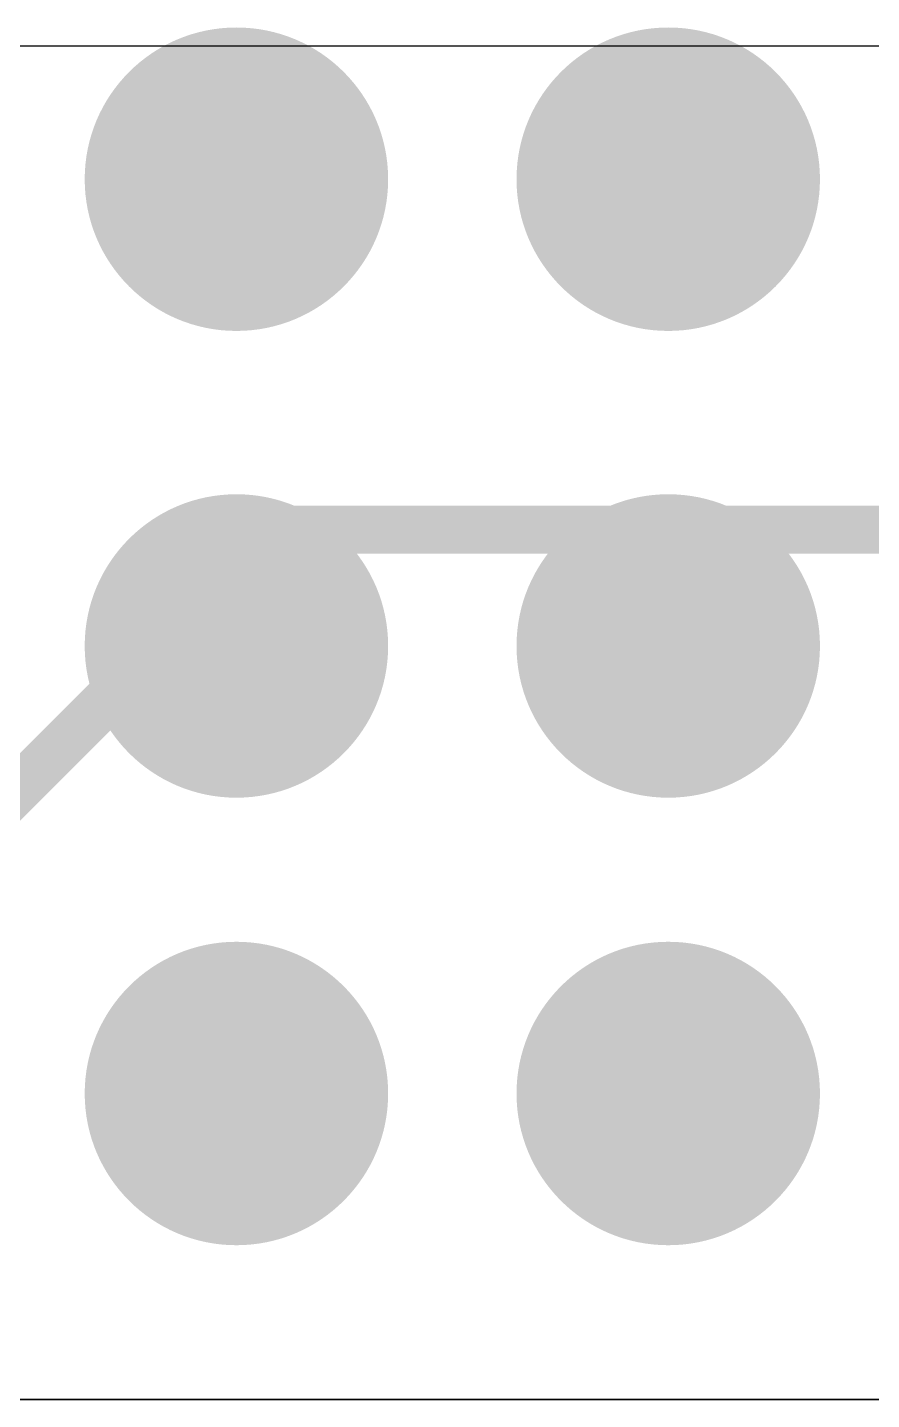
# Model space of a CAD drawing. Header units: inches. Extents: x -4 to 5258, y -4 to 5281.
# Drawn here: x 138.317 to 140.551, y 92.664 to 96.296 of the extents above; entities that cross this region are included whole.
import ezdxf

# ---------------------------------------------------------------- set-up
doc = ezdxf.new("R2010")
doc.units = ezdxf.units.IN
for name, color, linetype in [('Bottom Layer', 5, 'Continuous'), ('Bottom Solder', 6, 'Continuous'), ('Drill Drawing', 1, 'Continuous'), ('Layer 1', 16, 'Continuous'), ('Layer 2', 76, 'Continuous'), ('Top Layer', 1, 'Continuous'), ('Top Overlay', 2, 'Continuous'), ('Top Solder', 216, 'Continuous'), ('Via Holes', 16, 'Continuous')]:
    doc.layers.add(name, color=color, linetype=linetype)

# ---------------------------------------------------------------- blocks, each defined once
blk = doc.blocks.new('RVT1H470M0607_308')
at = {"layer": 'Top Overlay'}
for points in [[(-3.3334, 1.8288, 0.127, 0.127, 0), (-1.8348, 3.3274, 0.127, 0.127, 0)], [(-1.8348, 3.3274, 0.127, 0.127, 0), (3.3214, 3.3274, 0.127, 0.127, 0)]]:
    blk.add_lwpolyline(points, format="xyseb", dxfattribs=at)
blk.add_lwpolyline([(-1.8665, 3.3274, 0.0635, 0.0635, 1), (-1.803, 3.3274, 0.0635, 0.0635, 1)], format="xyseb", close=True, dxfattribs=at)
blk.add_lwpolyline([(-1.8665, 3.3274, 0.0635, 0.0635, 1), (-1.803, 3.3274, 0.0635, 0.0635, 1)], format="xyseb", close=True, dxfattribs=at)

msp = doc.modelspace()

# ---------------------------------------------------------------- hatches: boundary and pattern name
at = {"layer": 'Bottom Layer'}
h = msp.add_hatch(color=5, dxfattribs=at)
edge = h.paths.add_edge_path()
edge.add_arc((138.8702, 95.8938), 0.3, 0, 360)
h = msp.add_hatch(color=5, dxfattribs=at)
edge = h.paths.add_edge_path()
edge.add_arc((140.0132, 95.8938), 0.3, 0, 360)
h = msp.add_hatch(color=5, dxfattribs=at)
edge = h.paths.add_edge_path()
edge.add_arc((138.8702, 94.6583), 0.3, 0, 360)
h = msp.add_hatch(color=5, dxfattribs=at)
edge = h.paths.add_edge_path()
edge.add_arc((140.0132, 94.6583), 0.3, 0, 360)
h = msp.add_hatch(color=5, dxfattribs=at)
edge = h.paths.add_edge_path()
edge.add_arc((138.8702, 93.4737), 0.3, 0, 360)
h = msp.add_hatch(color=5, dxfattribs=at)
edge = h.paths.add_edge_path()
edge.add_arc((140.0132, 93.4737), 0.3, 0, 360)
at = {"layer": 'Bottom Solder'}
h = msp.add_hatch(color=6, dxfattribs=at)
edge = h.paths.add_edge_path()
edge.add_arc((138.8702, 95.8938), 0.4016, 0, 360)
h = msp.add_hatch(color=6, dxfattribs=at)
edge = h.paths.add_edge_path()
edge.add_arc((140.0132, 95.8938), 0.4016, 0, 360)
h = msp.add_hatch(color=6, dxfattribs=at)
edge = h.paths.add_edge_path()
edge.add_arc((138.8702, 94.6583), 0.4016, 0, 360)
h = msp.add_hatch(color=6, dxfattribs=at)
edge = h.paths.add_edge_path()
edge.add_arc((140.0132, 94.6583), 0.4016, 0, 360)
h = msp.add_hatch(color=6, dxfattribs=at)
edge = h.paths.add_edge_path()
edge.add_arc((138.8702, 93.4737), 0.4016, 0, 360)
h = msp.add_hatch(color=6, dxfattribs=at)
edge = h.paths.add_edge_path()
edge.add_arc((140.0132, 93.4737), 0.4016, 0, 360)
at = {"layer": 'Layer 1'}
h = msp.add_hatch(color=16, dxfattribs=at)
edge = h.paths.add_edge_path()
edge.add_arc((138.8702, 95.8938), 0.3, 0, 360)
h = msp.add_hatch(color=16, dxfattribs=at)
edge = h.paths.add_edge_path()
edge.add_arc((140.0132, 95.8938), 0.3, 0, 360)
h = msp.add_hatch(color=16, dxfattribs=at)
edge = h.paths.add_edge_path()
edge.add_arc((138.8702, 94.6583), 0.3, 0, 360)
h = msp.add_hatch(color=16, dxfattribs=at)
edge = h.paths.add_edge_path()
edge.add_arc((140.0132, 94.6583), 0.3, 0, 360)
h = msp.add_hatch(color=16, dxfattribs=at)
edge = h.paths.add_edge_path()
edge.add_arc((138.8702, 93.4737), 0.3, 0, 360)
h = msp.add_hatch(color=16, dxfattribs=at)
edge = h.paths.add_edge_path()
edge.add_arc((140.0132, 93.4737), 0.3, 0, 360)
at = {"layer": 'Layer 2'}
h = msp.add_hatch(color=76, dxfattribs=at)
edge = h.paths.add_edge_path()
edge.add_arc((138.8702, 95.8938), 0.3, 0, 360)
h = msp.add_hatch(color=76, dxfattribs=at)
edge = h.paths.add_edge_path()
edge.add_arc((140.0132, 95.8938), 0.3, 0, 360)
h = msp.add_hatch(color=76, dxfattribs=at)
edge = h.paths.add_edge_path()
edge.add_arc((138.8702, 94.6583), 0.3, 0, 360)
h = msp.add_hatch(color=76, dxfattribs=at)
edge = h.paths.add_edge_path()
edge.add_arc((140.0132, 94.6583), 0.3, 0, 360)
h = msp.add_hatch(color=76, dxfattribs=at)
edge = h.paths.add_edge_path()
edge.add_arc((138.8702, 93.4737), 0.3, 0, 360)
h = msp.add_hatch(color=76, dxfattribs=at)
edge = h.paths.add_edge_path()
edge.add_arc((140.0132, 93.4737), 0.3, 0, 360)
at = {"layer": 'Top Layer'}
h = msp.add_hatch(color=1, dxfattribs=at)
edge = h.paths.add_edge_path()
edge.add_arc((138.8702, 95.8938), 0.3, 0, 360)
h = msp.add_hatch(color=1, dxfattribs=at)
edge = h.paths.add_edge_path()
edge.add_arc((140.0132, 95.8938), 0.3, 0, 360)
h = msp.add_hatch(color=1, dxfattribs=at)
edge = h.paths.add_edge_path()
edge.add_arc((138.8702, 94.6583), 0.3, 0, 360)
h = msp.add_hatch(color=1, dxfattribs=at)
edge = h.paths.add_edge_path()
edge.add_arc((140.0132, 94.6583), 0.3, 0, 360)
h = msp.add_hatch(color=1, dxfattribs=at)
edge = h.paths.add_edge_path()
edge.add_arc((138.8702, 93.4737), 0.3, 0, 360)
h = msp.add_hatch(color=1, dxfattribs=at)
edge = h.paths.add_edge_path()
edge.add_arc((140.0132, 93.4737), 0.3, 0, 360)
at = {"layer": 'Top Solder'}
h = msp.add_hatch(color=216, dxfattribs=at)
edge = h.paths.add_edge_path()
edge.add_arc((138.8702, 95.8938), 0.4016, 0, 360)
h = msp.add_hatch(color=216, dxfattribs=at)
edge = h.paths.add_edge_path()
edge.add_arc((140.0132, 95.8938), 0.4016, 0, 360)
h = msp.add_hatch(color=216, dxfattribs=at)
edge = h.paths.add_edge_path()
edge.add_arc((138.8702, 94.6583), 0.4016, 0, 360)
h = msp.add_hatch(color=216, dxfattribs=at)
edge = h.paths.add_edge_path()
edge.add_arc((140.0132, 94.6583), 0.4016, 0, 360)
h = msp.add_hatch(color=216, dxfattribs=at)
edge = h.paths.add_edge_path()
edge.add_arc((138.8702, 93.4737), 0.4016, 0, 360)
h = msp.add_hatch(color=216, dxfattribs=at)
edge = h.paths.add_edge_path()
edge.add_arc((140.0132, 93.4737), 0.4016, 0, 360)
at = {"layer": 'Via Holes'}
h = msp.add_hatch(color=7, dxfattribs=at)
edge = h.paths.add_edge_path()
edge.add_arc((138.8702, 95.8938), 0.15, 0, 360)
h = msp.add_hatch(color=7, dxfattribs=at)
edge = h.paths.add_edge_path()
edge.add_arc((140.0132, 95.8938), 0.15, 0, 360)
h = msp.add_hatch(color=7, dxfattribs=at)
edge = h.paths.add_edge_path()
edge.add_arc((138.8702, 94.6583), 0.15, 0, 360)
h = msp.add_hatch(color=7, dxfattribs=at)
edge = h.paths.add_edge_path()
edge.add_arc((140.0132, 94.6583), 0.15, 0, 360)
h = msp.add_hatch(color=7, dxfattribs=at)
edge = h.paths.add_edge_path()
edge.add_arc((138.8702, 93.4737), 0.15, 0, 360)
h = msp.add_hatch(color=7, dxfattribs=at)
edge = h.paths.add_edge_path()
edge.add_arc((140.0132, 93.4737), 0.15, 0, 360)

# ---------------------------------------------------------------- linework, layer by layer
at = {"layer": 'Drill Drawing'}
for points in [[(138.7432, 96.0208, 0.0508, 0.0508, 0), (138.7432, 96.1478, 0.0508, 0.0508, 0)], [(138.7432, 96.1478, 0.0508, 0.0508, 0), (138.9972, 96.1478, 0.0508, 0.0508, 0)], [(138.9972, 96.0208, 0.0508, 0.0508, 0), (138.9972, 96.1478, 0.0508, 0.0508, 0)], [(139.8862, 96.0208, 0.0508, 0.0508, 0), (139.8862, 96.1478, 0.0508, 0.0508, 0)], [(139.8862, 96.1478, 0.0508, 0.0508, 0), (140.1402, 96.1478, 0.0508, 0.0508, 0)], [(140.1402, 96.0208, 0.0508, 0.0508, 0), (140.1402, 96.1478, 0.0508, 0.0508, 0)], [(138.794, 95.97, 0.0508, 0.0508, 0), (138.794, 96.0462, 0.0508, 0.0508, 0)], [(138.794, 96.0462, 0.0508, 0.0508, 0), (138.9464, 96.0462, 0.0508, 0.0508, 0)], [(138.9464, 95.97, 0.0508, 0.0508, 0), (138.9464, 96.0462, 0.0508, 0.0508, 0)], [(139.937, 95.97, 0.0508, 0.0508, 0), (139.937, 96.0462, 0.0508, 0.0508, 0)], [(139.937, 96.0462, 0.0508, 0.0508, 0), (140.0894, 96.0462, 0.0508, 0.0508, 0)], [(140.0894, 95.97, 0.0508, 0.0508, 0), (140.0894, 96.0462, 0.0508, 0.0508, 0)], [(138.6162, 95.7668, 0.0508, 0.0508, 0), (138.6162, 96.0208, 0.0508, 0.0508, 0)], [(138.6162, 96.0208, 0.0508, 0.0508, 0), (138.7432, 96.0208, 0.0508, 0.0508, 0)], [(138.9972, 96.0208, 0.0508, 0.0508, 0), (139.1242, 96.0208, 0.0508, 0.0508, 0)], [(139.1242, 95.7668, 0.0508, 0.0508, 0), (139.1242, 96.0208, 0.0508, 0.0508, 0)], [(139.7592, 95.7668, 0.0508, 0.0508, 0), (139.7592, 96.0208, 0.0508, 0.0508, 0)], [(139.7592, 96.0208, 0.0508, 0.0508, 0), (139.8862, 96.0208, 0.0508, 0.0508, 0)], [(140.1402, 96.0208, 0.0508, 0.0508, 0), (140.2672, 96.0208, 0.0508, 0.0508, 0)], [(140.2672, 95.7668, 0.0508, 0.0508, 0), (140.2672, 96.0208, 0.0508, 0.0508, 0)], [(138.7178, 95.8176, 0.0508, 0.0508, 0), (138.7178, 95.97, 0.0508, 0.0508, 0)], [(138.7178, 95.97, 0.0508, 0.0508, 0), (138.794, 95.97, 0.0508, 0.0508, 0)], [(138.9464, 95.97, 0.0508, 0.0508, 0), (139.0226, 95.97, 0.0508, 0.0508, 0)], [(139.0226, 95.8176, 0.0508, 0.0508, 0), (139.0226, 95.97, 0.0508, 0.0508, 0)], [(139.8608, 95.8176, 0.0508, 0.0508, 0), (139.8608, 95.97, 0.0508, 0.0508, 0)], [(139.8608, 95.97, 0.0508, 0.0508, 0), (139.937, 95.97, 0.0508, 0.0508, 0)], [(140.0894, 95.97, 0.0508, 0.0508, 0), (140.1656, 95.97, 0.0508, 0.0508, 0)], [(140.1656, 95.8176, 0.0508, 0.0508, 0), (140.1656, 95.97, 0.0508, 0.0508, 0)], [(138.7178, 95.8176, 0.0508, 0.0508, 0), (138.794, 95.8176, 0.0508, 0.0508, 0)], [(138.794, 95.7414, 0.0508, 0.0508, 0), (138.794, 95.8176, 0.0508, 0.0508, 0)], [(138.9464, 95.8176, 0.0508, 0.0508, 0), (139.0226, 95.8176, 0.0508, 0.0508, 0)], [(138.9464, 95.7414, 0.0508, 0.0508, 0), (138.9464, 95.8176, 0.0508, 0.0508, 0)], [(139.8608, 95.8176, 0.0508, 0.0508, 0), (139.937, 95.8176, 0.0508, 0.0508, 0)], [(139.937, 95.7414, 0.0508, 0.0508, 0), (139.937, 95.8176, 0.0508, 0.0508, 0)], [(140.0894, 95.8176, 0.0508, 0.0508, 0), (140.1656, 95.8176, 0.0508, 0.0508, 0)], [(140.0894, 95.7414, 0.0508, 0.0508, 0), (140.0894, 95.8176, 0.0508, 0.0508, 0)], [(138.6162, 95.7668, 0.0508, 0.0508, 0), (138.7432, 95.7668, 0.0508, 0.0508, 0)], [(138.7432, 95.6398, 0.0508, 0.0508, 0), (138.7432, 95.7668, 0.0508, 0.0508, 0)], [(138.9972, 95.7668, 0.0508, 0.0508, 0), (139.1242, 95.7668, 0.0508, 0.0508, 0)], [(138.9972, 95.6398, 0.0508, 0.0508, 0), (138.9972, 95.7668, 0.0508, 0.0508, 0)], [(139.7592, 95.7668, 0.0508, 0.0508, 0), (139.8862, 95.7668, 0.0508, 0.0508, 0)], [(139.8862, 95.6398, 0.0508, 0.0508, 0), (139.8862, 95.7668, 0.0508, 0.0508, 0)], [(140.1402, 95.7668, 0.0508, 0.0508, 0), (140.2672, 95.7668, 0.0508, 0.0508, 0)], [(140.1402, 95.6398, 0.0508, 0.0508, 0), (140.1402, 95.7668, 0.0508, 0.0508, 0)], [(138.794, 95.7414, 0.0508, 0.0508, 0), (138.9464, 95.7414, 0.0508, 0.0508, 0)], [(139.937, 95.7414, 0.0508, 0.0508, 0), (140.0894, 95.7414, 0.0508, 0.0508, 0)], [(138.7432, 95.6398, 0.0508, 0.0508, 0), (138.9972, 95.6398, 0.0508, 0.0508, 0)], [(139.8862, 95.6398, 0.0508, 0.0508, 0), (140.1402, 95.6398, 0.0508, 0.0508, 0)], [(138.7432, 94.7853, 0.0508, 0.0508, 0), (138.7432, 94.9123, 0.0508, 0.0508, 0)], [(138.7432, 94.9123, 0.0508, 0.0508, 0), (138.9972, 94.9123, 0.0508, 0.0508, 0)], [(138.9972, 94.7853, 0.0508, 0.0508, 0), (138.9972, 94.9123, 0.0508, 0.0508, 0)], [(139.8862, 94.7853, 0.0508, 0.0508, 0), (139.8862, 94.9123, 0.0508, 0.0508, 0)], [(139.8862, 94.9123, 0.0508, 0.0508, 0), (140.1402, 94.9123, 0.0508, 0.0508, 0)], [(140.1402, 94.7853, 0.0508, 0.0508, 0), (140.1402, 94.9123, 0.0508, 0.0508, 0)], [(138.794, 94.7345, 0.0508, 0.0508, 0), (138.794, 94.8107, 0.0508, 0.0508, 0)], [(138.794, 94.8107, 0.0508, 0.0508, 0), (138.9464, 94.8107, 0.0508, 0.0508, 0)], [(138.9464, 94.7345, 0.0508, 0.0508, 0), (138.9464, 94.8107, 0.0508, 0.0508, 0)], [(139.937, 94.7345, 0.0508, 0.0508, 0), (139.937, 94.8107, 0.0508, 0.0508, 0)], [(139.937, 94.8107, 0.0508, 0.0508, 0), (140.0894, 94.8107, 0.0508, 0.0508, 0)], [(140.0894, 94.7345, 0.0508, 0.0508, 0), (140.0894, 94.8107, 0.0508, 0.0508, 0)], [(138.6162, 94.5313, 0.0508, 0.0508, 0), (138.6162, 94.7853, 0.0508, 0.0508, 0)], [(138.6162, 94.7853, 0.0508, 0.0508, 0), (138.7432, 94.7853, 0.0508, 0.0508, 0)], [(138.9972, 94.7853, 0.0508, 0.0508, 0), (139.1242, 94.7853, 0.0508, 0.0508, 0)], [(139.1242, 94.5313, 0.0508, 0.0508, 0), (139.1242, 94.7853, 0.0508, 0.0508, 0)], [(139.7592, 94.5313, 0.0508, 0.0508, 0), (139.7592, 94.7853, 0.0508, 0.0508, 0)], [(139.7592, 94.7853, 0.0508, 0.0508, 0), (139.8862, 94.7853, 0.0508, 0.0508, 0)], [(140.1402, 94.7853, 0.0508, 0.0508, 0), (140.2672, 94.7853, 0.0508, 0.0508, 0)], [(140.2672, 94.5313, 0.0508, 0.0508, 0), (140.2672, 94.7853, 0.0508, 0.0508, 0)], [(138.7178, 94.5821, 0.0508, 0.0508, 0), (138.7178, 94.7345, 0.0508, 0.0508, 0)], [(138.7178, 94.7345, 0.0508, 0.0508, 0), (138.794, 94.7345, 0.0508, 0.0508, 0)], [(138.9464, 94.7345, 0.0508, 0.0508, 0), (139.0226, 94.7345, 0.0508, 0.0508, 0)], [(139.0226, 94.5821, 0.0508, 0.0508, 0), (139.0226, 94.7345, 0.0508, 0.0508, 0)], [(139.8608, 94.5821, 0.0508, 0.0508, 0), (139.8608, 94.7345, 0.0508, 0.0508, 0)], [(139.8608, 94.7345, 0.0508, 0.0508, 0), (139.937, 94.7345, 0.0508, 0.0508, 0)], [(140.0894, 94.7345, 0.0508, 0.0508, 0), (140.1656, 94.7345, 0.0508, 0.0508, 0)], [(140.1656, 94.5821, 0.0508, 0.0508, 0), (140.1656, 94.7345, 0.0508, 0.0508, 0)], [(138.7178, 94.5821, 0.0508, 0.0508, 0), (138.794, 94.5821, 0.0508, 0.0508, 0)], [(138.794, 94.5059, 0.0508, 0.0508, 0), (138.794, 94.5821, 0.0508, 0.0508, 0)], [(138.9464, 94.5821, 0.0508, 0.0508, 0), (139.0226, 94.5821, 0.0508, 0.0508, 0)], [(138.9464, 94.5059, 0.0508, 0.0508, 0), (138.9464, 94.5821, 0.0508, 0.0508, 0)], [(139.8608, 94.5821, 0.0508, 0.0508, 0), (139.937, 94.5821, 0.0508, 0.0508, 0)], [(139.937, 94.5059, 0.0508, 0.0508, 0), (139.937, 94.5821, 0.0508, 0.0508, 0)], [(140.0894, 94.5821, 0.0508, 0.0508, 0), (140.1656, 94.5821, 0.0508, 0.0508, 0)], [(140.0894, 94.5059, 0.0508, 0.0508, 0), (140.0894, 94.5821, 0.0508, 0.0508, 0)], [(138.6162, 94.5313, 0.0508, 0.0508, 0), (138.7432, 94.5313, 0.0508, 0.0508, 0)], [(138.7432, 94.4043, 0.0508, 0.0508, 0), (138.7432, 94.5313, 0.0508, 0.0508, 0)], [(138.9972, 94.5313, 0.0508, 0.0508, 0), (139.1242, 94.5313, 0.0508, 0.0508, 0)], [(138.9972, 94.4043, 0.0508, 0.0508, 0), (138.9972, 94.5313, 0.0508, 0.0508, 0)], [(139.7592, 94.5313, 0.0508, 0.0508, 0), (139.8862, 94.5313, 0.0508, 0.0508, 0)], [(139.8862, 94.4043, 0.0508, 0.0508, 0), (139.8862, 94.5313, 0.0508, 0.0508, 0)], [(140.1402, 94.5313, 0.0508, 0.0508, 0), (140.2672, 94.5313, 0.0508, 0.0508, 0)], [(140.1402, 94.4043, 0.0508, 0.0508, 0), (140.1402, 94.5313, 0.0508, 0.0508, 0)], [(138.794, 94.5059, 0.0508, 0.0508, 0), (138.9464, 94.5059, 0.0508, 0.0508, 0)], [(139.937, 94.5059, 0.0508, 0.0508, 0), (140.0894, 94.5059, 0.0508, 0.0508, 0)], [(138.7432, 94.4043, 0.0508, 0.0508, 0), (138.9972, 94.4043, 0.0508, 0.0508, 0)], [(139.8862, 94.4043, 0.0508, 0.0508, 0), (140.1402, 94.4043, 0.0508, 0.0508, 0)], [(138.7432, 93.6007, 0.0508, 0.0508, 0), (138.7432, 93.7277, 0.0508, 0.0508, 0)], [(138.7432, 93.7277, 0.0508, 0.0508, 0), (138.9972, 93.7277, 0.0508, 0.0508, 0)], [(138.9972, 93.6007, 0.0508, 0.0508, 0), (138.9972, 93.7277, 0.0508, 0.0508, 0)], [(139.8862, 93.6007, 0.0508, 0.0508, 0), (139.8862, 93.7277, 0.0508, 0.0508, 0)], [(139.8862, 93.7277, 0.0508, 0.0508, 0), (140.1402, 93.7277, 0.0508, 0.0508, 0)], [(140.1402, 93.6007, 0.0508, 0.0508, 0), (140.1402, 93.7277, 0.0508, 0.0508, 0)], [(138.794, 93.5499, 0.0508, 0.0508, 0), (138.794, 93.6261, 0.0508, 0.0508, 0)], [(138.794, 93.6261, 0.0508, 0.0508, 0), (138.9464, 93.6261, 0.0508, 0.0508, 0)], [(138.9464, 93.5499, 0.0508, 0.0508, 0), (138.9464, 93.6261, 0.0508, 0.0508, 0)], [(139.937, 93.5499, 0.0508, 0.0508, 0), (139.937, 93.6261, 0.0508, 0.0508, 0)], [(139.937, 93.6261, 0.0508, 0.0508, 0), (140.0894, 93.6261, 0.0508, 0.0508, 0)], [(140.0894, 93.5499, 0.0508, 0.0508, 0), (140.0894, 93.6261, 0.0508, 0.0508, 0)], [(138.6162, 93.3467, 0.0508, 0.0508, 0), (138.6162, 93.6007, 0.0508, 0.0508, 0)], [(138.6162, 93.6007, 0.0508, 0.0508, 0), (138.7432, 93.6007, 0.0508, 0.0508, 0)], [(138.9972, 93.6007, 0.0508, 0.0508, 0), (139.1242, 93.6007, 0.0508, 0.0508, 0)], [(139.1242, 93.3467, 0.0508, 0.0508, 0), (139.1242, 93.6007, 0.0508, 0.0508, 0)], [(139.7592, 93.3467, 0.0508, 0.0508, 0), (139.7592, 93.6007, 0.0508, 0.0508, 0)], [(139.7592, 93.6007, 0.0508, 0.0508, 0), (139.8862, 93.6007, 0.0508, 0.0508, 0)], [(140.1402, 93.6007, 0.0508, 0.0508, 0), (140.2672, 93.6007, 0.0508, 0.0508, 0)], [(140.2672, 93.3467, 0.0508, 0.0508, 0), (140.2672, 93.6007, 0.0508, 0.0508, 0)], [(138.7178, 93.3975, 0.0508, 0.0508, 0), (138.7178, 93.5499, 0.0508, 0.0508, 0)], [(138.7178, 93.5499, 0.0508, 0.0508, 0), (138.794, 93.5499, 0.0508, 0.0508, 0)], [(138.9464, 93.5499, 0.0508, 0.0508, 0), (139.0226, 93.5499, 0.0508, 0.0508, 0)], [(139.0226, 93.3975, 0.0508, 0.0508, 0), (139.0226, 93.5499, 0.0508, 0.0508, 0)], [(139.8608, 93.3975, 0.0508, 0.0508, 0), (139.8608, 93.5499, 0.0508, 0.0508, 0)], [(139.8608, 93.5499, 0.0508, 0.0508, 0), (139.937, 93.5499, 0.0508, 0.0508, 0)], [(140.0894, 93.5499, 0.0508, 0.0508, 0), (140.1656, 93.5499, 0.0508, 0.0508, 0)], [(140.1656, 93.3975, 0.0508, 0.0508, 0), (140.1656, 93.5499, 0.0508, 0.0508, 0)], [(138.7178, 93.3975, 0.0508, 0.0508, 0), (138.794, 93.3975, 0.0508, 0.0508, 0)], [(138.794, 93.3213, 0.0508, 0.0508, 0), (138.794, 93.3975, 0.0508, 0.0508, 0)], [(138.9464, 93.3975, 0.0508, 0.0508, 0), (139.0226, 93.3975, 0.0508, 0.0508, 0)], [(138.9464, 93.3213, 0.0508, 0.0508, 0), (138.9464, 93.3975, 0.0508, 0.0508, 0)], [(139.8608, 93.3975, 0.0508, 0.0508, 0), (139.937, 93.3975, 0.0508, 0.0508, 0)], [(139.937, 93.3213, 0.0508, 0.0508, 0), (139.937, 93.3975, 0.0508, 0.0508, 0)], [(140.0894, 93.3975, 0.0508, 0.0508, 0), (140.1656, 93.3975, 0.0508, 0.0508, 0)], [(140.0894, 93.3213, 0.0508, 0.0508, 0), (140.0894, 93.3975, 0.0508, 0.0508, 0)], [(138.6162, 93.3467, 0.0508, 0.0508, 0), (138.7432, 93.3467, 0.0508, 0.0508, 0)], [(138.7432, 93.2197, 0.0508, 0.0508, 0), (138.7432, 93.3467, 0.0508, 0.0508, 0)], [(138.794, 93.3213, 0.0508, 0.0508, 0), (138.9464, 93.3213, 0.0508, 0.0508, 0)], [(138.9972, 93.3467, 0.0508, 0.0508, 0), (139.1242, 93.3467, 0.0508, 0.0508, 0)], [(138.9972, 93.2197, 0.0508, 0.0508, 0), (138.9972, 93.3467, 0.0508, 0.0508, 0)], [(139.7592, 93.3467, 0.0508, 0.0508, 0), (139.8862, 93.3467, 0.0508, 0.0508, 0)], [(139.8862, 93.2197, 0.0508, 0.0508, 0), (139.8862, 93.3467, 0.0508, 0.0508, 0)], [(139.937, 93.3213, 0.0508, 0.0508, 0), (140.0894, 93.3213, 0.0508, 0.0508, 0)], [(140.1402, 93.3467, 0.0508, 0.0508, 0), (140.2672, 93.3467, 0.0508, 0.0508, 0)], [(140.1402, 93.2197, 0.0508, 0.0508, 0), (140.1402, 93.3467, 0.0508, 0.0508, 0)], [(138.7432, 93.2197, 0.0508, 0.0508, 0), (138.9972, 93.2197, 0.0508, 0.0508, 0)], [(139.8862, 93.2197, 0.0508, 0.0508, 0), (140.1402, 93.2197, 0.0508, 0.0508, 0)]]:
    msp.add_lwpolyline(points, format="xyseb", dxfattribs=at)
for points in [[(138.7305, 96.1478, 0.0254, 0.0254, 1), (138.7559, 96.1478, 0.0254, 0.0254, 1)], [(138.7305, 96.1478, 0.0254, 0.0254, 1), (138.7559, 96.1478, 0.0254, 0.0254, 1)], [(138.9845, 96.1478, 0.0254, 0.0254, 1), (139.0099, 96.1478, 0.0254, 0.0254, 1)], [(138.9845, 96.1478, 0.0254, 0.0254, 1), (139.0099, 96.1478, 0.0254, 0.0254, 1)], [(139.8735, 96.1478, 0.0254, 0.0254, 1), (139.8989, 96.1478, 0.0254, 0.0254, 1)], [(139.8735, 96.1478, 0.0254, 0.0254, 1), (139.8989, 96.1478, 0.0254, 0.0254, 1)], [(140.1275, 96.1478, 0.0254, 0.0254, 1), (140.1529, 96.1478, 0.0254, 0.0254, 1)], [(140.1275, 96.1478, 0.0254, 0.0254, 1), (140.1529, 96.1478, 0.0254, 0.0254, 1)], [(138.7813, 96.0462, 0.0254, 0.0254, 1), (138.8067, 96.0462, 0.0254, 0.0254, 1)], [(138.7813, 96.0462, 0.0254, 0.0254, 1), (138.8067, 96.0462, 0.0254, 0.0254, 1)], [(138.9337, 96.0462, 0.0254, 0.0254, 1), (138.9591, 96.0462, 0.0254, 0.0254, 1)], [(138.9337, 96.0462, 0.0254, 0.0254, 1), (138.9591, 96.0462, 0.0254, 0.0254, 1)], [(139.9243, 96.0462, 0.0254, 0.0254, 1), (139.9497, 96.0462, 0.0254, 0.0254, 1)], [(139.9243, 96.0462, 0.0254, 0.0254, 1), (139.9497, 96.0462, 0.0254, 0.0254, 1)], [(140.0767, 96.0462, 0.0254, 0.0254, 1), (140.1021, 96.0462, 0.0254, 0.0254, 1)], [(140.0767, 96.0462, 0.0254, 0.0254, 1), (140.1021, 96.0462, 0.0254, 0.0254, 1)], [(138.6035, 96.0208, 0.0254, 0.0254, 1), (138.6289, 96.0208, 0.0254, 0.0254, 1)], [(138.6035, 96.0208, 0.0254, 0.0254, 1), (138.6289, 96.0208, 0.0254, 0.0254, 1)], [(138.7305, 96.0208, 0.0254, 0.0254, 1), (138.7559, 96.0208, 0.0254, 0.0254, 1)], [(138.7305, 96.0208, 0.0254, 0.0254, 1), (138.7559, 96.0208, 0.0254, 0.0254, 1)], [(138.9845, 96.0208, 0.0254, 0.0254, 1), (139.0099, 96.0208, 0.0254, 0.0254, 1)], [(138.9845, 96.0208, 0.0254, 0.0254, 1), (139.0099, 96.0208, 0.0254, 0.0254, 1)], [(139.1115, 96.0208, 0.0254, 0.0254, 1), (139.1369, 96.0208, 0.0254, 0.0254, 1)], [(139.1115, 96.0208, 0.0254, 0.0254, 1), (139.1369, 96.0208, 0.0254, 0.0254, 1)], [(139.7465, 96.0208, 0.0254, 0.0254, 1), (139.7719, 96.0208, 0.0254, 0.0254, 1)], [(139.7465, 96.0208, 0.0254, 0.0254, 1), (139.7719, 96.0208, 0.0254, 0.0254, 1)], [(139.8735, 96.0208, 0.0254, 0.0254, 1), (139.8989, 96.0208, 0.0254, 0.0254, 1)], [(139.8735, 96.0208, 0.0254, 0.0254, 1), (139.8989, 96.0208, 0.0254, 0.0254, 1)], [(140.1275, 96.0208, 0.0254, 0.0254, 1), (140.1529, 96.0208, 0.0254, 0.0254, 1)], [(140.1275, 96.0208, 0.0254, 0.0254, 1), (140.1529, 96.0208, 0.0254, 0.0254, 1)], [(140.2545, 96.0208, 0.0254, 0.0254, 1), (140.2799, 96.0208, 0.0254, 0.0254, 1)], [(140.2545, 96.0208, 0.0254, 0.0254, 1), (140.2799, 96.0208, 0.0254, 0.0254, 1)], [(138.7051, 95.97, 0.0254, 0.0254, 1), (138.7305, 95.97, 0.0254, 0.0254, 1)], [(138.7051, 95.97, 0.0254, 0.0254, 1), (138.7305, 95.97, 0.0254, 0.0254, 1)], [(138.7813, 95.97, 0.0254, 0.0254, 1), (138.8067, 95.97, 0.0254, 0.0254, 1)], [(138.7813, 95.97, 0.0254, 0.0254, 1), (138.8067, 95.97, 0.0254, 0.0254, 1)], [(138.9337, 95.97, 0.0254, 0.0254, 1), (138.9591, 95.97, 0.0254, 0.0254, 1)], [(138.9337, 95.97, 0.0254, 0.0254, 1), (138.9591, 95.97, 0.0254, 0.0254, 1)], [(139.0099, 95.97, 0.0254, 0.0254, 1), (139.0353, 95.97, 0.0254, 0.0254, 1)], [(139.0099, 95.97, 0.0254, 0.0254, 1), (139.0353, 95.97, 0.0254, 0.0254, 1)], [(139.8481, 95.97, 0.0254, 0.0254, 1), (139.8735, 95.97, 0.0254, 0.0254, 1)], [(139.8481, 95.97, 0.0254, 0.0254, 1), (139.8735, 95.97, 0.0254, 0.0254, 1)], [(139.9243, 95.97, 0.0254, 0.0254, 1), (139.9497, 95.97, 0.0254, 0.0254, 1)], [(139.9243, 95.97, 0.0254, 0.0254, 1), (139.9497, 95.97, 0.0254, 0.0254, 1)], [(140.0767, 95.97, 0.0254, 0.0254, 1), (140.1021, 95.97, 0.0254, 0.0254, 1)], [(140.0767, 95.97, 0.0254, 0.0254, 1), (140.1021, 95.97, 0.0254, 0.0254, 1)], [(140.1529, 95.97, 0.0254, 0.0254, 1), (140.1783, 95.97, 0.0254, 0.0254, 1)], [(140.1529, 95.97, 0.0254, 0.0254, 1), (140.1783, 95.97, 0.0254, 0.0254, 1)], [(138.7051, 95.8176, 0.0254, 0.0254, 1), (138.7305, 95.8176, 0.0254, 0.0254, 1)], [(138.7051, 95.8176, 0.0254, 0.0254, 1), (138.7305, 95.8176, 0.0254, 0.0254, 1)], [(138.7813, 95.8176, 0.0254, 0.0254, 1), (138.8067, 95.8176, 0.0254, 0.0254, 1)], [(138.7813, 95.8176, 0.0254, 0.0254, 1), (138.8067, 95.8176, 0.0254, 0.0254, 1)], [(138.9337, 95.8176, 0.0254, 0.0254, 1), (138.9591, 95.8176, 0.0254, 0.0254, 1)], [(138.9337, 95.8176, 0.0254, 0.0254, 1), (138.9591, 95.8176, 0.0254, 0.0254, 1)], [(139.0099, 95.8176, 0.0254, 0.0254, 1), (139.0353, 95.8176, 0.0254, 0.0254, 1)], [(139.0099, 95.8176, 0.0254, 0.0254, 1), (139.0353, 95.8176, 0.0254, 0.0254, 1)], [(139.8481, 95.8176, 0.0254, 0.0254, 1), (139.8735, 95.8176, 0.0254, 0.0254, 1)], [(139.8481, 95.8176, 0.0254, 0.0254, 1), (139.8735, 95.8176, 0.0254, 0.0254, 1)], [(139.9243, 95.8176, 0.0254, 0.0254, 1), (139.9497, 95.8176, 0.0254, 0.0254, 1)], [(139.9243, 95.8176, 0.0254, 0.0254, 1), (139.9497, 95.8176, 0.0254, 0.0254, 1)], [(140.0767, 95.8176, 0.0254, 0.0254, 1), (140.1021, 95.8176, 0.0254, 0.0254, 1)], [(140.0767, 95.8176, 0.0254, 0.0254, 1), (140.1021, 95.8176, 0.0254, 0.0254, 1)], [(140.1529, 95.8176, 0.0254, 0.0254, 1), (140.1783, 95.8176, 0.0254, 0.0254, 1)], [(140.1529, 95.8176, 0.0254, 0.0254, 1), (140.1783, 95.8176, 0.0254, 0.0254, 1)], [(138.6035, 95.7668, 0.0254, 0.0254, 1), (138.6289, 95.7668, 0.0254, 0.0254, 1)], [(138.6035, 95.7668, 0.0254, 0.0254, 1), (138.6289, 95.7668, 0.0254, 0.0254, 1)], [(138.7305, 95.7668, 0.0254, 0.0254, 1), (138.7559, 95.7668, 0.0254, 0.0254, 1)], [(138.7305, 95.7668, 0.0254, 0.0254, 1), (138.7559, 95.7668, 0.0254, 0.0254, 1)], [(138.9845, 95.7668, 0.0254, 0.0254, 1), (139.0099, 95.7668, 0.0254, 0.0254, 1)], [(138.9845, 95.7668, 0.0254, 0.0254, 1), (139.0099, 95.7668, 0.0254, 0.0254, 1)], [(139.1115, 95.7668, 0.0254, 0.0254, 1), (139.1369, 95.7668, 0.0254, 0.0254, 1)], [(139.1115, 95.7668, 0.0254, 0.0254, 1), (139.1369, 95.7668, 0.0254, 0.0254, 1)], [(139.7465, 95.7668, 0.0254, 0.0254, 1), (139.7719, 95.7668, 0.0254, 0.0254, 1)], [(139.7465, 95.7668, 0.0254, 0.0254, 1), (139.7719, 95.7668, 0.0254, 0.0254, 1)], [(139.8735, 95.7668, 0.0254, 0.0254, 1), (139.8989, 95.7668, 0.0254, 0.0254, 1)], [(139.8735, 95.7668, 0.0254, 0.0254, 1), (139.8989, 95.7668, 0.0254, 0.0254, 1)], [(140.1275, 95.7668, 0.0254, 0.0254, 1), (140.1529, 95.7668, 0.0254, 0.0254, 1)], [(140.1275, 95.7668, 0.0254, 0.0254, 1), (140.1529, 95.7668, 0.0254, 0.0254, 1)], [(140.2545, 95.7668, 0.0254, 0.0254, 1), (140.2799, 95.7668, 0.0254, 0.0254, 1)], [(140.2545, 95.7668, 0.0254, 0.0254, 1), (140.2799, 95.7668, 0.0254, 0.0254, 1)], [(138.7813, 95.7414, 0.0254, 0.0254, 1), (138.8067, 95.7414, 0.0254, 0.0254, 1)], [(138.7813, 95.7414, 0.0254, 0.0254, 1), (138.8067, 95.7414, 0.0254, 0.0254, 1)], [(138.9337, 95.7414, 0.0254, 0.0254, 1), (138.9591, 95.7414, 0.0254, 0.0254, 1)], [(138.9337, 95.7414, 0.0254, 0.0254, 1), (138.9591, 95.7414, 0.0254, 0.0254, 1)], [(139.9243, 95.7414, 0.0254, 0.0254, 1), (139.9497, 95.7414, 0.0254, 0.0254, 1)], [(139.9243, 95.7414, 0.0254, 0.0254, 1), (139.9497, 95.7414, 0.0254, 0.0254, 1)], [(140.0767, 95.7414, 0.0254, 0.0254, 1), (140.1021, 95.7414, 0.0254, 0.0254, 1)], [(140.0767, 95.7414, 0.0254, 0.0254, 1), (140.1021, 95.7414, 0.0254, 0.0254, 1)], [(138.7305, 95.6398, 0.0254, 0.0254, 1), (138.7559, 95.6398, 0.0254, 0.0254, 1)], [(138.7305, 95.6398, 0.0254, 0.0254, 1), (138.7559, 95.6398, 0.0254, 0.0254, 1)], [(138.9845, 95.6398, 0.0254, 0.0254, 1), (139.0099, 95.6398, 0.0254, 0.0254, 1)], [(138.9845, 95.6398, 0.0254, 0.0254, 1), (139.0099, 95.6398, 0.0254, 0.0254, 1)], [(139.8735, 95.6398, 0.0254, 0.0254, 1), (139.8989, 95.6398, 0.0254, 0.0254, 1)], [(139.8735, 95.6398, 0.0254, 0.0254, 1), (139.8989, 95.6398, 0.0254, 0.0254, 1)], [(140.1275, 95.6398, 0.0254, 0.0254, 1), (140.1529, 95.6398, 0.0254, 0.0254, 1)], [(140.1275, 95.6398, 0.0254, 0.0254, 1), (140.1529, 95.6398, 0.0254, 0.0254, 1)], [(138.7305, 94.9123, 0.0254, 0.0254, 1), (138.7559, 94.9123, 0.0254, 0.0254, 1)], [(138.7305, 94.9123, 0.0254, 0.0254, 1), (138.7559, 94.9123, 0.0254, 0.0254, 1)], [(138.9845, 94.9123, 0.0254, 0.0254, 1), (139.0099, 94.9123, 0.0254, 0.0254, 1)], [(138.9845, 94.9123, 0.0254, 0.0254, 1), (139.0099, 94.9123, 0.0254, 0.0254, 1)], [(139.8735, 94.9123, 0.0254, 0.0254, 1), (139.8989, 94.9123, 0.0254, 0.0254, 1)], [(139.8735, 94.9123, 0.0254, 0.0254, 1), (139.8989, 94.9123, 0.0254, 0.0254, 1)], [(140.1275, 94.9123, 0.0254, 0.0254, 1), (140.1529, 94.9123, 0.0254, 0.0254, 1)], [(140.1275, 94.9123, 0.0254, 0.0254, 1), (140.1529, 94.9123, 0.0254, 0.0254, 1)], [(138.7813, 94.8107, 0.0254, 0.0254, 1), (138.8067, 94.8107, 0.0254, 0.0254, 1)], [(138.7813, 94.8107, 0.0254, 0.0254, 1), (138.8067, 94.8107, 0.0254, 0.0254, 1)], [(138.9337, 94.8107, 0.0254, 0.0254, 1), (138.9591, 94.8107, 0.0254, 0.0254, 1)], [(138.9337, 94.8107, 0.0254, 0.0254, 1), (138.9591, 94.8107, 0.0254, 0.0254, 1)], [(139.9243, 94.8107, 0.0254, 0.0254, 1), (139.9497, 94.8107, 0.0254, 0.0254, 1)], [(139.9243, 94.8107, 0.0254, 0.0254, 1), (139.9497, 94.8107, 0.0254, 0.0254, 1)], [(140.0767, 94.8107, 0.0254, 0.0254, 1), (140.1021, 94.8107, 0.0254, 0.0254, 1)], [(140.0767, 94.8107, 0.0254, 0.0254, 1), (140.1021, 94.8107, 0.0254, 0.0254, 1)], [(138.6035, 94.7853, 0.0254, 0.0254, 1), (138.6289, 94.7853, 0.0254, 0.0254, 1)], [(138.6035, 94.7853, 0.0254, 0.0254, 1), (138.6289, 94.7853, 0.0254, 0.0254, 1)], [(138.7305, 94.7853, 0.0254, 0.0254, 1), (138.7559, 94.7853, 0.0254, 0.0254, 1)], [(138.7305, 94.7853, 0.0254, 0.0254, 1), (138.7559, 94.7853, 0.0254, 0.0254, 1)], [(138.9845, 94.7853, 0.0254, 0.0254, 1), (139.0099, 94.7853, 0.0254, 0.0254, 1)], [(138.9845, 94.7853, 0.0254, 0.0254, 1), (139.0099, 94.7853, 0.0254, 0.0254, 1)], [(139.1115, 94.7853, 0.0254, 0.0254, 1), (139.1369, 94.7853, 0.0254, 0.0254, 1)], [(139.1115, 94.7853, 0.0254, 0.0254, 1), (139.1369, 94.7853, 0.0254, 0.0254, 1)], [(139.7465, 94.7853, 0.0254, 0.0254, 1), (139.7719, 94.7853, 0.0254, 0.0254, 1)], [(139.7465, 94.7853, 0.0254, 0.0254, 1), (139.7719, 94.7853, 0.0254, 0.0254, 1)], [(139.8735, 94.7853, 0.0254, 0.0254, 1), (139.8989, 94.7853, 0.0254, 0.0254, 1)], [(139.8735, 94.7853, 0.0254, 0.0254, 1), (139.8989, 94.7853, 0.0254, 0.0254, 1)], [(140.1275, 94.7853, 0.0254, 0.0254, 1), (140.1529, 94.7853, 0.0254, 0.0254, 1)], [(140.1275, 94.7853, 0.0254, 0.0254, 1), (140.1529, 94.7853, 0.0254, 0.0254, 1)], [(140.2545, 94.7853, 0.0254, 0.0254, 1), (140.2799, 94.7853, 0.0254, 0.0254, 1)], [(140.2545, 94.7853, 0.0254, 0.0254, 1), (140.2799, 94.7853, 0.0254, 0.0254, 1)], [(138.7051, 94.7345, 0.0254, 0.0254, 1), (138.7305, 94.7345, 0.0254, 0.0254, 1)], [(138.7051, 94.7345, 0.0254, 0.0254, 1), (138.7305, 94.7345, 0.0254, 0.0254, 1)], [(138.7813, 94.7345, 0.0254, 0.0254, 1), (138.8067, 94.7345, 0.0254, 0.0254, 1)], [(138.7813, 94.7345, 0.0254, 0.0254, 1), (138.8067, 94.7345, 0.0254, 0.0254, 1)], [(138.9337, 94.7345, 0.0254, 0.0254, 1), (138.9591, 94.7345, 0.0254, 0.0254, 1)], [(138.9337, 94.7345, 0.0254, 0.0254, 1), (138.9591, 94.7345, 0.0254, 0.0254, 1)], [(139.0099, 94.7345, 0.0254, 0.0254, 1), (139.0353, 94.7345, 0.0254, 0.0254, 1)], [(139.0099, 94.7345, 0.0254, 0.0254, 1), (139.0353, 94.7345, 0.0254, 0.0254, 1)], [(139.8481, 94.7345, 0.0254, 0.0254, 1), (139.8735, 94.7345, 0.0254, 0.0254, 1)], [(139.8481, 94.7345, 0.0254, 0.0254, 1), (139.8735, 94.7345, 0.0254, 0.0254, 1)], [(139.9243, 94.7345, 0.0254, 0.0254, 1), (139.9497, 94.7345, 0.0254, 0.0254, 1)], [(139.9243, 94.7345, 0.0254, 0.0254, 1), (139.9497, 94.7345, 0.0254, 0.0254, 1)], [(140.0767, 94.7345, 0.0254, 0.0254, 1), (140.1021, 94.7345, 0.0254, 0.0254, 1)], [(140.0767, 94.7345, 0.0254, 0.0254, 1), (140.1021, 94.7345, 0.0254, 0.0254, 1)], [(140.1529, 94.7345, 0.0254, 0.0254, 1), (140.1783, 94.7345, 0.0254, 0.0254, 1)], [(140.1529, 94.7345, 0.0254, 0.0254, 1), (140.1783, 94.7345, 0.0254, 0.0254, 1)], [(138.7051, 94.5821, 0.0254, 0.0254, 1), (138.7305, 94.5821, 0.0254, 0.0254, 1)], [(138.7051, 94.5821, 0.0254, 0.0254, 1), (138.7305, 94.5821, 0.0254, 0.0254, 1)], [(138.7813, 94.5821, 0.0254, 0.0254, 1), (138.8067, 94.5821, 0.0254, 0.0254, 1)], [(138.7813, 94.5821, 0.0254, 0.0254, 1), (138.8067, 94.5821, 0.0254, 0.0254, 1)], [(138.9337, 94.5821, 0.0254, 0.0254, 1), (138.9591, 94.5821, 0.0254, 0.0254, 1)], [(138.9337, 94.5821, 0.0254, 0.0254, 1), (138.9591, 94.5821, 0.0254, 0.0254, 1)], [(139.0099, 94.5821, 0.0254, 0.0254, 1), (139.0353, 94.5821, 0.0254, 0.0254, 1)], [(139.0099, 94.5821, 0.0254, 0.0254, 1), (139.0353, 94.5821, 0.0254, 0.0254, 1)], [(139.8481, 94.5821, 0.0254, 0.0254, 1), (139.8735, 94.5821, 0.0254, 0.0254, 1)], [(139.8481, 94.5821, 0.0254, 0.0254, 1), (139.8735, 94.5821, 0.0254, 0.0254, 1)], [(139.9243, 94.5821, 0.0254, 0.0254, 1), (139.9497, 94.5821, 0.0254, 0.0254, 1)], [(139.9243, 94.5821, 0.0254, 0.0254, 1), (139.9497, 94.5821, 0.0254, 0.0254, 1)], [(140.0767, 94.5821, 0.0254, 0.0254, 1), (140.1021, 94.5821, 0.0254, 0.0254, 1)], [(140.0767, 94.5821, 0.0254, 0.0254, 1), (140.1021, 94.5821, 0.0254, 0.0254, 1)], [(140.1529, 94.5821, 0.0254, 0.0254, 1), (140.1783, 94.5821, 0.0254, 0.0254, 1)], [(140.1529, 94.5821, 0.0254, 0.0254, 1), (140.1783, 94.5821, 0.0254, 0.0254, 1)], [(138.6035, 94.5313, 0.0254, 0.0254, 1), (138.6289, 94.5313, 0.0254, 0.0254, 1)], [(138.6035, 94.5313, 0.0254, 0.0254, 1), (138.6289, 94.5313, 0.0254, 0.0254, 1)], [(138.7305, 94.5313, 0.0254, 0.0254, 1), (138.7559, 94.5313, 0.0254, 0.0254, 1)], [(138.7305, 94.5313, 0.0254, 0.0254, 1), (138.7559, 94.5313, 0.0254, 0.0254, 1)], [(138.9845, 94.5313, 0.0254, 0.0254, 1), (139.0099, 94.5313, 0.0254, 0.0254, 1)], [(138.9845, 94.5313, 0.0254, 0.0254, 1), (139.0099, 94.5313, 0.0254, 0.0254, 1)], [(139.1115, 94.5313, 0.0254, 0.0254, 1), (139.1369, 94.5313, 0.0254, 0.0254, 1)], [(139.1115, 94.5313, 0.0254, 0.0254, 1), (139.1369, 94.5313, 0.0254, 0.0254, 1)], [(139.7465, 94.5313, 0.0254, 0.0254, 1), (139.7719, 94.5313, 0.0254, 0.0254, 1)], [(139.7465, 94.5313, 0.0254, 0.0254, 1), (139.7719, 94.5313, 0.0254, 0.0254, 1)], [(139.8735, 94.5313, 0.0254, 0.0254, 1), (139.8989, 94.5313, 0.0254, 0.0254, 1)], [(139.8735, 94.5313, 0.0254, 0.0254, 1), (139.8989, 94.5313, 0.0254, 0.0254, 1)], [(140.1275, 94.5313, 0.0254, 0.0254, 1), (140.1529, 94.5313, 0.0254, 0.0254, 1)], [(140.1275, 94.5313, 0.0254, 0.0254, 1), (140.1529, 94.5313, 0.0254, 0.0254, 1)], [(140.2545, 94.5313, 0.0254, 0.0254, 1), (140.2799, 94.5313, 0.0254, 0.0254, 1)], [(140.2545, 94.5313, 0.0254, 0.0254, 1), (140.2799, 94.5313, 0.0254, 0.0254, 1)], [(138.7813, 94.5059, 0.0254, 0.0254, 1), (138.8067, 94.5059, 0.0254, 0.0254, 1)], [(138.7813, 94.5059, 0.0254, 0.0254, 1), (138.8067, 94.5059, 0.0254, 0.0254, 1)], [(138.9337, 94.5059, 0.0254, 0.0254, 1), (138.9591, 94.5059, 0.0254, 0.0254, 1)], [(138.9337, 94.5059, 0.0254, 0.0254, 1), (138.9591, 94.5059, 0.0254, 0.0254, 1)], [(139.9243, 94.5059, 0.0254, 0.0254, 1), (139.9497, 94.5059, 0.0254, 0.0254, 1)], [(139.9243, 94.5059, 0.0254, 0.0254, 1), (139.9497, 94.5059, 0.0254, 0.0254, 1)], [(140.0767, 94.5059, 0.0254, 0.0254, 1), (140.1021, 94.5059, 0.0254, 0.0254, 1)], [(140.0767, 94.5059, 0.0254, 0.0254, 1), (140.1021, 94.5059, 0.0254, 0.0254, 1)], [(138.7305, 94.4043, 0.0254, 0.0254, 1), (138.7559, 94.4043, 0.0254, 0.0254, 1)], [(138.7305, 94.4043, 0.0254, 0.0254, 1), (138.7559, 94.4043, 0.0254, 0.0254, 1)], [(138.9845, 94.4043, 0.0254, 0.0254, 1), (139.0099, 94.4043, 0.0254, 0.0254, 1)], [(138.9845, 94.4043, 0.0254, 0.0254, 1), (139.0099, 94.4043, 0.0254, 0.0254, 1)], [(139.8735, 94.4043, 0.0254, 0.0254, 1), (139.8989, 94.4043, 0.0254, 0.0254, 1)], [(139.8735, 94.4043, 0.0254, 0.0254, 1), (139.8989, 94.4043, 0.0254, 0.0254, 1)], [(140.1275, 94.4043, 0.0254, 0.0254, 1), (140.1529, 94.4043, 0.0254, 0.0254, 1)], [(140.1275, 94.4043, 0.0254, 0.0254, 1), (140.1529, 94.4043, 0.0254, 0.0254, 1)], [(138.7305, 93.7277, 0.0254, 0.0254, 1), (138.7559, 93.7277, 0.0254, 0.0254, 1)], [(138.7305, 93.7277, 0.0254, 0.0254, 1), (138.7559, 93.7277, 0.0254, 0.0254, 1)], [(138.9845, 93.7277, 0.0254, 0.0254, 1), (139.0099, 93.7277, 0.0254, 0.0254, 1)], [(138.9845, 93.7277, 0.0254, 0.0254, 1), (139.0099, 93.7277, 0.0254, 0.0254, 1)], [(139.8735, 93.7277, 0.0254, 0.0254, 1), (139.8989, 93.7277, 0.0254, 0.0254, 1)], [(139.8735, 93.7277, 0.0254, 0.0254, 1), (139.8989, 93.7277, 0.0254, 0.0254, 1)], [(140.1275, 93.7277, 0.0254, 0.0254, 1), (140.1529, 93.7277, 0.0254, 0.0254, 1)], [(140.1275, 93.7277, 0.0254, 0.0254, 1), (140.1529, 93.7277, 0.0254, 0.0254, 1)], [(138.7813, 93.6261, 0.0254, 0.0254, 1), (138.8067, 93.6261, 0.0254, 0.0254, 1)], [(138.7813, 93.6261, 0.0254, 0.0254, 1), (138.8067, 93.6261, 0.0254, 0.0254, 1)], [(138.9337, 93.6261, 0.0254, 0.0254, 1), (138.9591, 93.6261, 0.0254, 0.0254, 1)], [(138.9337, 93.6261, 0.0254, 0.0254, 1), (138.9591, 93.6261, 0.0254, 0.0254, 1)], [(139.9243, 93.6261, 0.0254, 0.0254, 1), (139.9497, 93.6261, 0.0254, 0.0254, 1)], [(139.9243, 93.6261, 0.0254, 0.0254, 1), (139.9497, 93.6261, 0.0254, 0.0254, 1)], [(140.0767, 93.6261, 0.0254, 0.0254, 1), (140.1021, 93.6261, 0.0254, 0.0254, 1)], [(140.0767, 93.6261, 0.0254, 0.0254, 1), (140.1021, 93.6261, 0.0254, 0.0254, 1)], [(138.6035, 93.6007, 0.0254, 0.0254, 1), (138.6289, 93.6007, 0.0254, 0.0254, 1)], [(138.6035, 93.6007, 0.0254, 0.0254, 1), (138.6289, 93.6007, 0.0254, 0.0254, 1)], [(138.7305, 93.6007, 0.0254, 0.0254, 1), (138.7559, 93.6007, 0.0254, 0.0254, 1)], [(138.7305, 93.6007, 0.0254, 0.0254, 1), (138.7559, 93.6007, 0.0254, 0.0254, 1)], [(138.9845, 93.6007, 0.0254, 0.0254, 1), (139.0099, 93.6007, 0.0254, 0.0254, 1)], [(138.9845, 93.6007, 0.0254, 0.0254, 1), (139.0099, 93.6007, 0.0254, 0.0254, 1)], [(139.1115, 93.6007, 0.0254, 0.0254, 1), (139.1369, 93.6007, 0.0254, 0.0254, 1)], [(139.1115, 93.6007, 0.0254, 0.0254, 1), (139.1369, 93.6007, 0.0254, 0.0254, 1)], [(139.7465, 93.6007, 0.0254, 0.0254, 1), (139.7719, 93.6007, 0.0254, 0.0254, 1)], [(139.7465, 93.6007, 0.0254, 0.0254, 1), (139.7719, 93.6007, 0.0254, 0.0254, 1)], [(139.8735, 93.6007, 0.0254, 0.0254, 1), (139.8989, 93.6007, 0.0254, 0.0254, 1)], [(139.8735, 93.6007, 0.0254, 0.0254, 1), (139.8989, 93.6007, 0.0254, 0.0254, 1)], [(140.1275, 93.6007, 0.0254, 0.0254, 1), (140.1529, 93.6007, 0.0254, 0.0254, 1)], [(140.1275, 93.6007, 0.0254, 0.0254, 1), (140.1529, 93.6007, 0.0254, 0.0254, 1)], [(140.2545, 93.6007, 0.0254, 0.0254, 1), (140.2799, 93.6007, 0.0254, 0.0254, 1)], [(140.2545, 93.6007, 0.0254, 0.0254, 1), (140.2799, 93.6007, 0.0254, 0.0254, 1)], [(138.7051, 93.5499, 0.0254, 0.0254, 1), (138.7305, 93.5499, 0.0254, 0.0254, 1)], [(138.7051, 93.5499, 0.0254, 0.0254, 1), (138.7305, 93.5499, 0.0254, 0.0254, 1)], [(138.7813, 93.5499, 0.0254, 0.0254, 1), (138.8067, 93.5499, 0.0254, 0.0254, 1)], [(138.7813, 93.5499, 0.0254, 0.0254, 1), (138.8067, 93.5499, 0.0254, 0.0254, 1)], [(138.9337, 93.5499, 0.0254, 0.0254, 1), (138.9591, 93.5499, 0.0254, 0.0254, 1)], [(138.9337, 93.5499, 0.0254, 0.0254, 1), (138.9591, 93.5499, 0.0254, 0.0254, 1)], [(139.0099, 93.5499, 0.0254, 0.0254, 1), (139.0353, 93.5499, 0.0254, 0.0254, 1)], [(139.0099, 93.5499, 0.0254, 0.0254, 1), (139.0353, 93.5499, 0.0254, 0.0254, 1)], [(139.8481, 93.5499, 0.0254, 0.0254, 1), (139.8735, 93.5499, 0.0254, 0.0254, 1)], [(139.8481, 93.5499, 0.0254, 0.0254, 1), (139.8735, 93.5499, 0.0254, 0.0254, 1)], [(139.9243, 93.5499, 0.0254, 0.0254, 1), (139.9497, 93.5499, 0.0254, 0.0254, 1)], [(139.9243, 93.5499, 0.0254, 0.0254, 1), (139.9497, 93.5499, 0.0254, 0.0254, 1)], [(140.0767, 93.5499, 0.0254, 0.0254, 1), (140.1021, 93.5499, 0.0254, 0.0254, 1)], [(140.0767, 93.5499, 0.0254, 0.0254, 1), (140.1021, 93.5499, 0.0254, 0.0254, 1)], [(140.1529, 93.5499, 0.0254, 0.0254, 1), (140.1783, 93.5499, 0.0254, 0.0254, 1)], [(140.1529, 93.5499, 0.0254, 0.0254, 1), (140.1783, 93.5499, 0.0254, 0.0254, 1)], [(138.7051, 93.3975, 0.0254, 0.0254, 1), (138.7305, 93.3975, 0.0254, 0.0254, 1)], [(138.7051, 93.3975, 0.0254, 0.0254, 1), (138.7305, 93.3975, 0.0254, 0.0254, 1)], [(138.7813, 93.3975, 0.0254, 0.0254, 1), (138.8067, 93.3975, 0.0254, 0.0254, 1)], [(138.7813, 93.3975, 0.0254, 0.0254, 1), (138.8067, 93.3975, 0.0254, 0.0254, 1)], [(138.9337, 93.3975, 0.0254, 0.0254, 1), (138.9591, 93.3975, 0.0254, 0.0254, 1)], [(138.9337, 93.3975, 0.0254, 0.0254, 1), (138.9591, 93.3975, 0.0254, 0.0254, 1)], [(139.0099, 93.3975, 0.0254, 0.0254, 1), (139.0353, 93.3975, 0.0254, 0.0254, 1)], [(139.0099, 93.3975, 0.0254, 0.0254, 1), (139.0353, 93.3975, 0.0254, 0.0254, 1)], [(139.8481, 93.3975, 0.0254, 0.0254, 1), (139.8735, 93.3975, 0.0254, 0.0254, 1)], [(139.8481, 93.3975, 0.0254, 0.0254, 1), (139.8735, 93.3975, 0.0254, 0.0254, 1)], [(139.9243, 93.3975, 0.0254, 0.0254, 1), (139.9497, 93.3975, 0.0254, 0.0254, 1)], [(139.9243, 93.3975, 0.0254, 0.0254, 1), (139.9497, 93.3975, 0.0254, 0.0254, 1)], [(140.0767, 93.3975, 0.0254, 0.0254, 1), (140.1021, 93.3975, 0.0254, 0.0254, 1)], [(140.0767, 93.3975, 0.0254, 0.0254, 1), (140.1021, 93.3975, 0.0254, 0.0254, 1)], [(140.1529, 93.3975, 0.0254, 0.0254, 1), (140.1783, 93.3975, 0.0254, 0.0254, 1)], [(140.1529, 93.3975, 0.0254, 0.0254, 1), (140.1783, 93.3975, 0.0254, 0.0254, 1)], [(138.6035, 93.3467, 0.0254, 0.0254, 1), (138.6289, 93.3467, 0.0254, 0.0254, 1)], [(138.6035, 93.3467, 0.0254, 0.0254, 1), (138.6289, 93.3467, 0.0254, 0.0254, 1)], [(138.7305, 93.3467, 0.0254, 0.0254, 1), (138.7559, 93.3467, 0.0254, 0.0254, 1)], [(138.7305, 93.3467, 0.0254, 0.0254, 1), (138.7559, 93.3467, 0.0254, 0.0254, 1)], [(138.7813, 93.3213, 0.0254, 0.0254, 1), (138.8067, 93.3213, 0.0254, 0.0254, 1)], [(138.7813, 93.3213, 0.0254, 0.0254, 1), (138.8067, 93.3213, 0.0254, 0.0254, 1)], [(138.9337, 93.3213, 0.0254, 0.0254, 1), (138.9591, 93.3213, 0.0254, 0.0254, 1)], [(138.9337, 93.3213, 0.0254, 0.0254, 1), (138.9591, 93.3213, 0.0254, 0.0254, 1)], [(138.9845, 93.3467, 0.0254, 0.0254, 1), (139.0099, 93.3467, 0.0254, 0.0254, 1)], [(138.9845, 93.3467, 0.0254, 0.0254, 1), (139.0099, 93.3467, 0.0254, 0.0254, 1)], [(139.1115, 93.3467, 0.0254, 0.0254, 1), (139.1369, 93.3467, 0.0254, 0.0254, 1)], [(139.1115, 93.3467, 0.0254, 0.0254, 1), (139.1369, 93.3467, 0.0254, 0.0254, 1)], [(139.7465, 93.3467, 0.0254, 0.0254, 1), (139.7719, 93.3467, 0.0254, 0.0254, 1)], [(139.7465, 93.3467, 0.0254, 0.0254, 1), (139.7719, 93.3467, 0.0254, 0.0254, 1)], [(139.8735, 93.3467, 0.0254, 0.0254, 1), (139.8989, 93.3467, 0.0254, 0.0254, 1)], [(139.8735, 93.3467, 0.0254, 0.0254, 1), (139.8989, 93.3467, 0.0254, 0.0254, 1)], [(139.9243, 93.3213, 0.0254, 0.0254, 1), (139.9497, 93.3213, 0.0254, 0.0254, 1)], [(139.9243, 93.3213, 0.0254, 0.0254, 1), (139.9497, 93.3213, 0.0254, 0.0254, 1)], [(140.0767, 93.3213, 0.0254, 0.0254, 1), (140.1021, 93.3213, 0.0254, 0.0254, 1)], [(140.0767, 93.3213, 0.0254, 0.0254, 1), (140.1021, 93.3213, 0.0254, 0.0254, 1)], [(140.1275, 93.3467, 0.0254, 0.0254, 1), (140.1529, 93.3467, 0.0254, 0.0254, 1)], [(140.1275, 93.3467, 0.0254, 0.0254, 1), (140.1529, 93.3467, 0.0254, 0.0254, 1)], [(140.2545, 93.3467, 0.0254, 0.0254, 1), (140.2799, 93.3467, 0.0254, 0.0254, 1)], [(140.2545, 93.3467, 0.0254, 0.0254, 1), (140.2799, 93.3467, 0.0254, 0.0254, 1)], [(138.7305, 93.2197, 0.0254, 0.0254, 1), (138.7559, 93.2197, 0.0254, 0.0254, 1)], [(138.7305, 93.2197, 0.0254, 0.0254, 1), (138.7559, 93.2197, 0.0254, 0.0254, 1)], [(138.9845, 93.2197, 0.0254, 0.0254, 1), (139.0099, 93.2197, 0.0254, 0.0254, 1)], [(138.9845, 93.2197, 0.0254, 0.0254, 1), (139.0099, 93.2197, 0.0254, 0.0254, 1)], [(139.8735, 93.2197, 0.0254, 0.0254, 1), (139.8989, 93.2197, 0.0254, 0.0254, 1)], [(139.8735, 93.2197, 0.0254, 0.0254, 1), (139.8989, 93.2197, 0.0254, 0.0254, 1)], [(140.1275, 93.2197, 0.0254, 0.0254, 1), (140.1529, 93.2197, 0.0254, 0.0254, 1)], [(140.1275, 93.2197, 0.0254, 0.0254, 1), (140.1529, 93.2197, 0.0254, 0.0254, 1)]]:
    msp.add_lwpolyline(points, format="xyseb", close=True, dxfattribs=at)
at = {"layer": 'Layer 1'}
for p, q in [((136.474, 96.2472), (143.3892, 96.2472)), ((127.491, 92.6636), (143.356, 92.6636)), ((143.3892, 92.6636), (136.474, 92.6636))]:
    msp.add_line(p, q, dxfattribs=at)

# ---------------------------------------------------------------- block references
msp.add_blockref('RVT1H470M0607_308', (140.8138, 91.6391))

doc.saveas('drawing.dxf')
